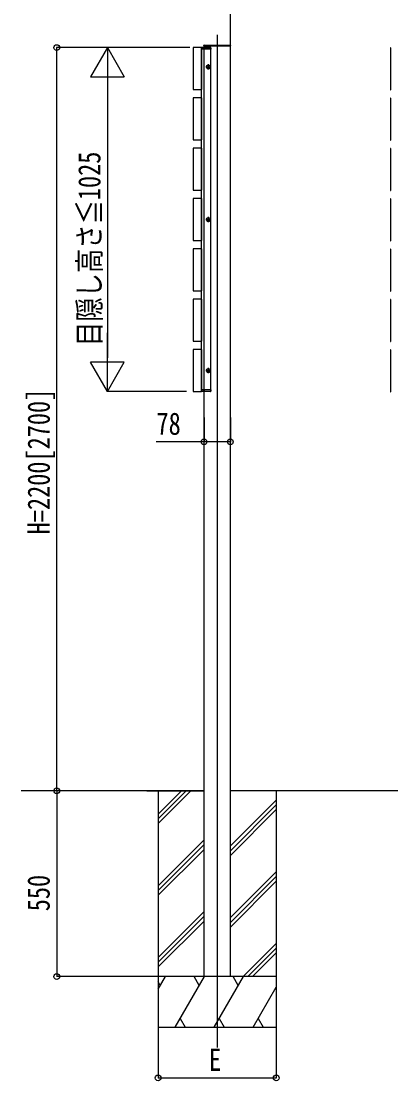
# Model space of a CAD drawing. Units: millimetres, scale not verified. Extents: x -8410 to 8410, y -5940 to 5940.
# Drawn here: x 4412 to 5506, y 312 to 3449 of the extents above; entities that cross this region are included whole.
import ezdxf
from ezdxf.enums import TextEntityAlignment as Align

# ---------------------------------------------------------------- set-up
doc = ezdxf.new("R2010")
doc.units = ezdxf.units.MM
doc.header["$LTSCALE"] = 30
for name, color, linetype in [('0-2_YKK_12', 2, 'Continuous'), ('0-3_YKK_13', 4, 'Continuous'), ('0-4_YKK_A1', 4, 'Continuous'), ('0-5_YKK_D', 6, 'Continuous')]:
    doc.layers.add(name, color=color, linetype=linetype)
doc.styles.add('ＭＳ ゴシック', font='')
doc.styles.get('ＭＳ ゴシック').set_extended_font_data('MS Gothic')

msp = doc.modelspace()

# ---------------------------------------------------------------- linework, layer by layer
at = {"layer": '0-2_YKK_12'}
msp.add_line((4991.99, 3408.03), (4991.99, 410.69), dxfattribs=at)
at = {"layer": '0-3_YKK_13'}
for p, q in [((4946, 3369.77), (4946, 3365.78)), ((4946, 3365.78), (4946.3, 3365.78)), ((4946.3, 3369.77), (4946.3, 3369.78)), ((4946.3, 3369.77), (4952.73, 3369.77)), ((4946.3, 3365.78), (4946.3, 3369.77)), ((4952.7, 3365.78), (4946.3, 3365.78)), ((4952.03, 3370.78), (4947, 3370.78)), ((4952.73, 3369.77), (4952.7, 3365.78)), ((4953, 3365.78), (4953.29, 3365.78)), ((4953.29, 3365.78), (4953.33, 3369.77)), ((4972.53, 3370.78), (4953.33, 3370.78)), ((4953.33, 3369.77), (4973.23, 3369.77)), ((4953.59, 3377.98), (4954.09, 3377.98)), ((4953.99, 3375.48), (5030, 3375.48)), ((4954.09, 3377.98), (5029.9, 3377.98)), ((4973.2, 3365.78), (4973.5, 3365.78)), ((4973.5, 3365.78), (4973.53, 3369.77)), ((5029.9, 3377.98), (5030.4, 3377.98)), ((5031.49, 3375.48), (5030, 3375.48)), ((5031.4, 3377.04), (5031.49, 3375.48)), ((4958.1, 3313.48), (4973.9, 3313.48)), ((4966, 3305.58), (4966, 3321.38)), ((4967.5, 3312.98), (4968.5, 3312.98)), ((4958.1, 2861.48), (4973.9, 2861.48)), ((4966, 2853.58), (4966, 2869.38)), ((4967.5, 2860.98), (4968.5, 2860.98)), ((4966, 2406.58), (4966, 2422.38)), ((4958.1, 2414.48), (4973.9, 2414.48)), ((4967.5, 2413.98), (4968.5, 2413.98)), ((4945.99, 2357.18), (4946.29, 2357.18)), ((4945.99, 2353.18), (4945.99, 2357.18)), ((4952.69, 2357.18), (4946.29, 2357.18)), ((4946.29, 2357.18), (4946.29, 2353.19)), ((4946.29, 2353.19), (4946.29, 2353.18)), ((4946.29, 2353.19), (4952.73, 2353.19)), ((4952.73, 2353.19), (4952.69, 2357.18)), ((4952.99, 2357.18), (4953.29, 2357.18)), ((4953.29, 2357.18), (4953.33, 2353.19)), ((4953.33, 2353.19), (4973.23, 2353.19)), ((4973.19, 2357.18), (4973.49, 2357.18)), ((4973.49, 2357.18), (4973.53, 2353.19)), ((4952.03, 2352.18), (4946.99, 2352.18)), ((4972.53, 2352.18), (4953.33, 2352.18))]:
    msp.add_line(p, q, dxfattribs=at)
for points in [[(4946.3, 3369.78), (4946, 3369.78), (4946, 3369.77)], [(4953.33, 3369.77), (4953.33, 3370.78), (4952.03, 3370.78)], [(4953.99, 3375.48), (4952.49, 3375.48), (4952.59, 3377.04)], [(4952.7, 3365.78), (4953, 3365.78), (4953.03, 3369.77)], [(4973.23, 3369.77), (4973.2, 3365.78), (4953.29, 3365.78)], [(4964.5, 3313.98), (4963.5, 3313.98), (4963.5, 3312.98), (4964.5, 3312.98)], [(4966.5, 3314.98), (4966.5, 3315.98), (4965.5, 3315.98), (4965.5, 3314.98)], [(4965.5, 3311.98), (4965.5, 3310.98), (4966.5, 3310.98), (4966.5, 3311.98)], [(4968.5, 3312.98), (4968.5, 3313.98), (4967.5, 3313.98)], [(4964.5, 2861.98), (4963.5, 2861.98), (4963.5, 2860.98), (4964.5, 2860.98)], [(4966.5, 2862.98), (4966.5, 2863.98), (4965.5, 2863.98), (4965.5, 2862.98)], [(4965.5, 2859.98), (4965.5, 2858.98), (4966.5, 2858.98), (4966.5, 2859.98)], [(4968.5, 2860.98), (4968.5, 2861.98), (4967.5, 2861.98)], [(4966.5, 2415.98), (4966.5, 2416.98), (4965.5, 2416.98), (4965.5, 2415.98)], [(4964.5, 2414.98), (4963.5, 2414.98), (4963.5, 2413.98), (4964.5, 2413.98)], [(4965.5, 2412.98), (4965.5, 2411.98), (4966.5, 2411.98), (4966.5, 2412.98)], [(4968.5, 2413.98), (4968.5, 2414.98), (4967.5, 2414.98)], [(4946.29, 2353.18), (4945.99, 2353.18), (4945.99, 2353.18)], [(4953.33, 2353.19), (4953.33, 2352.18), (4952.03, 2352.18)], [(4952.69, 2357.18), (4952.99, 2357.18), (4953.03, 2353.19)], [(4973.23, 2353.19), (4973.19, 2357.18), (4953.29, 2357.18)]]:
    msp.add_lwpolyline(points, dxfattribs=at)
for centre in [(4966, 3313.48), (4966, 2861.48), (4966, 2414.48)]:
    msp.add_circle(centre, 5.9, dxfattribs=at)
for centre, radius, start, end in [((4946.22, 3378.36), 8.6, 268.50021, 270.49983), ((4947, 3369.78), 1, 90, 180), ((4952.03, 3369.78), 1, 359.5, 90), ((4953.59, 3376.98), 1, 90, 176.5), ((4952.88, 3378.36), 8.6, 269.0002, 270.9998), ((4972.53, 3369.78), 1, 359.5, 90), ((4973.38, 3378.36), 8.6, 269.0002, 270.9998), ((5030.4, 3376.98), 1, 3.5, 90), ((4964.5, 3314.98), 1, 270, 0), ((4964.5, 3311.98), 1, 0, 90), ((4967.5, 3314.98), 1, 180, 270), ((4967.5, 3311.98), 1, 90, 180), ((4964.5, 2862.98), 1, 270, 0), ((4964.5, 2859.98), 1, 0, 90), ((4967.5, 2862.98), 1, 180, 270), ((4967.5, 2859.98), 1, 90, 180), ((4964.5, 2415.98), 1, 270, 0), ((4967.5, 2415.98), 1, 180, 270), ((4964.5, 2412.98), 1, 0, 90), ((4967.5, 2412.98), 1, 90, 180), ((4946.22, 2344.59), 8.6, 89.50014, 91.49976), ((4946.99, 2353.18), 1, 179.99997, 269.99997), ((4952.03, 2353.18), 1, 269.99997, 0.49997), ((4952.88, 2344.59), 8.6, 89.00018, 90.99977), ((4972.53, 2353.18), 1, 269.99997, 0.49997), ((4973.38, 2344.59), 8.6, 89.00018, 90.99977)]:
    msp.add_arc(centre, radius, start, end, dxfattribs=at)
for centre, major_axis, ratio, start_param, end_param in [((4947, 3369.78), (0, -1), 0.7, 3.1415927, 4.712389), ((4952.03, 3369.78), (0, -1), 0.7, 1.5620697, 3.1415927), ((4953.33, 3369.78), (0.3, 0.009), 0.029046, 3.1404933, 4.7112135), ((4972.53, 3369.78), (0, -1), 0.7, 1.5620697, 3.1415927), ((4946.99, 2353.18), (0, 1), 0.7, 1.5707963, 3.1415927), ((4952.03, 2353.18), (0, 1), 0.7, 3.1415927, 4.7211156), ((4953.33, 2353.18), (0.3, -0.009), 0.029046, 1.5719718, 3.142692), ((4972.53, 2353.18), (0, 1), 0.7, 3.1415927, 4.7211156)]:
    msp.add_ellipse(centre, major_axis=major_axis, ratio=ratio, start_param=start_param, end_param=end_param, dxfattribs=at)
at = {"layer": '0-4_YKK_A1'}
for p, q in [((4920.7, 3369.48), (4920.7, 3247.48)), ((4945, 3370.78), (4922, 3370.78)), ((4945.99, 2352.48), (4946, 3369.78)), ((4946.3, 3247.48), (4946.3, 3369.48)), ((4952.99, 3375.48), (5030.99, 3375.48)), ((4952.99, 3370.78), (4952.99, 3375.48)), ((4952.99, 2357.15), (4953, 3365.78)), ((4972.99, 2357.18), (4973, 3365.78)), ((5030.99, 620.48), (5030.99, 3375.48)), ((5505.11, 3368.85), (5505.11, 3368.55)), ((5505.11, 3368.55), (5505.11, 3246.73)), ((4946, 2582.98), (4946, 3321.98)), ((4922, 3246.18), (4945, 3246.18)), ((5505.11, 3246.73), (5505.11, 3246.43)), ((4920.7, 3220.48), (4920.7, 3098.48)), ((4945, 3221.78), (4922, 3221.78)), ((4946.3, 3098.48), (4946.3, 3220.48)), ((5505.11, 3219.85), (5505.11, 3219.55)), ((5505.11, 3219.55), (5505.11, 3097.73)), ((4922, 3097.18), (4945, 3097.18)), ((5505.11, 3097.73), (5505.11, 3097.43)), ((4920.7, 3071.48), (4920.7, 2949.48)), ((4945, 3072.78), (4922, 3072.78)), ((4946.3, 2949.48), (4946.3, 3071.48)), ((5505.11, 3070.85), (5505.11, 3070.55)), ((5505.11, 3070.55), (5505.11, 2948.73)), ((5505.11, 2948.73), (5505.11, 2948.43)), ((4920.7, 2922.48), (4920.7, 2800.48)), ((4922, 2948.18), (4945, 2948.18)), ((4945, 2923.78), (4922, 2923.78)), ((4946.3, 2800.48), (4946.3, 2922.48)), ((5505.11, 2921.85), (5505.11, 2921.55)), ((5505.11, 2921.55), (5505.11, 2799.73)), ((4922, 2799.18), (4945, 2799.18)), ((5505.11, 2799.73), (5505.11, 2799.43)), ((4920.7, 2773.48), (4920.7, 2651.48)), ((4945, 2774.78), (4922, 2774.78)), ((4946.3, 2651.48), (4946.3, 2773.48)), ((5505.11, 2772.85), (5505.11, 2772.55)), ((5505.11, 2772.55), (5505.11, 2650.73)), ((4922, 2650.18), (4945, 2650.18)), ((5505.11, 2650.73), (5505.11, 2650.43)), ((4920.7, 2624.48), (4920.7, 2502.48)), ((4945, 2625.78), (4922, 2625.78)), ((4946.3, 2502.48), (4946.3, 2624.48)), ((5505.11, 2623.85), (5505.11, 2623.55)), ((5505.11, 2623.55), (5505.11, 2501.73)), ((4952.99, 2357.15), (4952.99, 2536.11)), ((4922, 2501.18), (4945, 2501.18)), ((5505.11, 2501.73), (5505.11, 2501.43)), ((4920.7, 2475.48), (4920.7, 2353.48)), ((4945, 2476.78), (4922, 2476.78)), ((4946.3, 2353.48), (4946.3, 2475.48)), ((5505.11, 2474.85), (5505.11, 2474.55)), ((5505.11, 2474.55), (5505.11, 2352.73)), ((5505.11, 2352.73), (5505.11, 2352.43)), ((4922, 2352.18), (4945, 2352.18)), ((4952.99, 620.48), (4952.99, 2352.18)), ((4952.99, 1170.48), (4411.74, 1170.77)), ((4784, 1170.48), (4952.99, 1170.48)), ((4816.99, 1170.48), (4816.99, 470.48)), ((4816.99, 1101.5), (4885.98, 1170.48)), ((4816.99, 1087.36), (4900.12, 1170.48)), ((4816.99, 1073.21), (4914.26, 1170.48)), ((5674.61, 1170.02), (5030.99, 1170.43)), ((5166.99, 1170.48), (5166.99, 470.48)), ((5030.99, 1007.13), (5166.99, 1143.13)), ((5030.99, 992.99), (5166.99, 1128.99)), ((5030.99, 978.85), (5166.99, 1114.85)), ((4816.99, 889.37), (4952.99, 1025.37)), ((4816.99, 875.22), (4952.99, 1011.22)), ((4816.99, 861.08), (4952.99, 997.08)), ((5030.99, 795), (5166.99, 931)), ((5030.99, 780.86), (5166.99, 916.86)), ((5030.99, 766.72), (5166.99, 902.72)), ((4816.99, 677.24), (4952.99, 813.23)), ((4816.99, 663.09), (4952.99, 799.09)), ((4816.99, 648.95), (4952.99, 784.95)), ((5068.6, 620.48), (5166.99, 718.87)), ((5082.75, 620.48), (5166.99, 704.73)), ((5096.89, 620.48), (5166.99, 690.58)), ((5166.99, 620.48), (4816.99, 620.48)), ((4816.99, 583.03), (4838.61, 620.48)), ((4823.61, 594.5), (4816.99, 605.96)), ((4867.48, 470.48), (4954.08, 620.48)), ((4939.08, 594.5), (4924.08, 620.48)), ((4982.95, 470.48), (5069.55, 620.48)), ((5054.55, 594.5), (5039.55, 620.48)), ((5098.42, 470.48), (5166.99, 589.25)), ((4882.48, 496.46), (4897.48, 470.48)), ((4997.95, 496.46), (5012.95, 470.48)), ((5113.42, 496.46), (5128.42, 470.48)), ((4816.99, 470.48), (5166.99, 470.48))]:
    msp.add_line(p, q, dxfattribs=at)
for centre, radius, start, end in [((4922, 3369.48), 1.3, 90, 180), ((4945, 3369.48), 1.3, 33.16063, 90), ((4945, 3369.48), 1.3, 360, 0.77968), ((5506.11, 3368.85), 1, 93.5, 180), ((4922, 3247.48), 1.3, 180, 270), ((4945, 3247.48), 1.3, 270, 360), ((5506.11, 3246.43), 1, 180, 266.5), ((4922, 3220.48), 1.3, 90, 180), ((4945, 3220.48), 1.3, 360, 90), ((5506.11, 3219.85), 1, 93.5, 180), ((4922, 3098.48), 1.3, 180, 270), ((4945, 3098.48), 1.3, 270, 360), ((5506.11, 3097.43), 1, 180, 266.5), ((4922, 3071.48), 1.3, 90, 180), ((4945, 3071.48), 1.3, 360, 90), ((5506.11, 3070.85), 1, 93.5, 180), ((4922, 2949.48), 1.3, 180, 270), ((4945, 2949.48), 1.3, 270, 360), ((4922, 2922.48), 1.3, 90, 180), ((4945, 2922.48), 1.3, 360, 90), ((5506.11, 2948.43), 1, 180, 266.5), ((5506.11, 2921.85), 1, 93.5, 180), ((4922, 2800.48), 1.3, 180, 270), ((4945, 2800.48), 1.3, 270, 360), ((5506.11, 2799.43), 1, 180, 266.5), ((4922, 2773.48), 1.3, 90, 180), ((4945, 2773.48), 1.3, 360, 90), ((5506.11, 2772.85), 1, 93.5, 180), ((4922, 2651.48), 1.3, 180, 270), ((4945, 2651.48), 1.3, 270, 360), ((5506.11, 2650.43), 1, 180, 266.5), ((4922, 2624.48), 1.3, 90, 180), ((4945, 2624.48), 1.3, 360, 90), ((5506.11, 2623.85), 1, 93.5, 180), ((4922, 2502.48), 1.3, 180, 270), ((4945, 2502.48), 1.3, 270, 360), ((5506.11, 2501.43), 1, 180, 266.5), ((4922, 2475.48), 1.3, 90, 180), ((4945, 2475.48), 1.3, 360, 90), ((5506.11, 2474.85), 1, 93.5, 180), ((4922, 2353.48), 1.3, 180, 270), ((4945, 2353.48), 1.3, 270, 320.27682), ((4945, 2353.48), 1.3, 358.7142, 360), ((5506.11, 2352.43), 1, 180, 266.5)]:
    msp.add_arc(centre, radius, start, end, dxfattribs=at)
at = {"layer": '0-5_YKK_D'}
for p, q in [((5030.99, 3376.48), (5030.99, 4314.56)), ((4910.75, 3370.48), (4515.99, 3370.48)), ((4516.99, 1170.48), (4516.99, 3370.48)), ((4666.99, 3370.48), (4616.99, 3283.87)), ((4870.05, 3370.48), (4665.99, 3370.48)), ((4666.99, 3370.48), (4716.99, 3283.87)), ((4666.99, 3370.48), (4666.99, 3197.27)), ((4616.99, 3283.87), (4716.99, 3283.87)), ((4666.99, 3270.48), (4666.99, 2452.48)), ((4666.99, 2352.48), (4666.99, 2525.68)), ((4666.99, 2352.48), (4616.99, 2439.08)), ((4716.99, 2439.08), (4616.99, 2439.08)), ((4666.99, 2352.48), (4716.99, 2439.08)), ((4901.59, 2352.48), (4665.99, 2352.48)), ((4952.99, 2275.18), (4952.99, 2202.43)), ((5030.99, 2275.18), (5030.99, 2202.43)), ((4709.41, 1170.48), (4515.99, 1170.48)), ((4778.08, 1170.48), (4515.99, 1170.48)), ((4516.99, 1170.48), (4516.99, 620.48)), ((4841.99, 620.48), (4515.99, 620.48)), ((4816.99, 469.48), (4816.99, 319.48)), ((5166.99, 469.48), (5166.99, 319.48)), ((4816.99, 320.48), (5166.99, 320.48))]:
    msp.add_line(p, q, dxfattribs=at)
msp.add_lwpolyline([(5030.99, 2203.43), (4952.99, 2203.43), (4811.26, 2203.43)], dxfattribs=at)
for centre in [(4516.99, 3370.48), (4952.99, 2203.43), (5030.99, 2203.43), (4516.99, 1170.48), (4516.99, 1170.48), (4516.99, 620.48), (4816.99, 320.48), (5166.99, 320.48)]:
    msp.add_circle(centre, 8.5, dxfattribs=at)

# ---------------------------------------------------------------- texts
at = {"layer": '0-5_YKK_D', "style": 'ＭＳ ゴシック', "width": 0.8}
for s, p in [('目隠し高さ≦1025', (4666.19, 2487.08)), ('H=2200[2700]', (4516.19, 1929.68)), ('550', (4515.93, 813.88))]:
    msp.add_text(s, height=65.98, rotation=90, dxfattribs=at).set_placement(p, align=Align.BOTTOM_LEFT)
for s, p in [('78', (4812.33, 2204.5)), ('E', (4967.99, 321.54))]:
    msp.add_text(s, height=65.98, dxfattribs=at).set_placement(p, align=Align.BOTTOM_LEFT)

doc.saveas('drawing.dxf')
